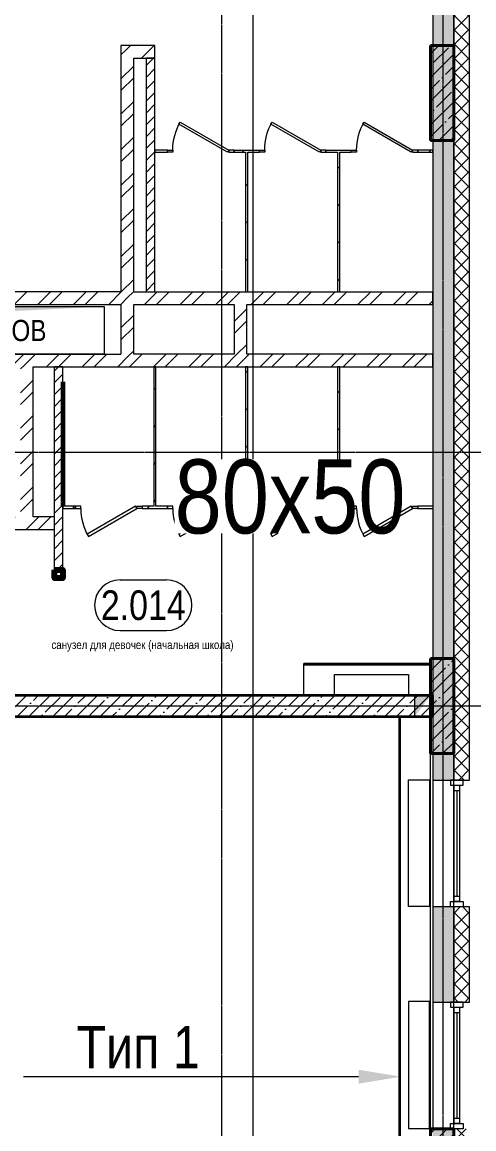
# Model space of a CAD drawing. Header units: millimetres. Extents: x -231292 to 573618, y -153144 to 564035.
# Drawn here: x 24998 to 29273, y 61430 to 71900 of the extents above; entities that cross this region are included whole.
import ezdxf
from ezdxf import colors
from ezdxf.entities.mleader import LeaderData, LeaderLine
from ezdxf.enums import TextEntityAlignment as Align
from ezdxf.math import Vec2, Vec3

# ---------------------------------------------------------------- set-up
doc = ezdxf.new("R2010")
doc.units = ezdxf.units.MM
doc.linetypes.add('CENTER2', pattern=[28.575, 19.05, -3.175, 3.175, -3.175])
doc.linetypes.add('HIDDEN2', pattern=[4.7625, 3.175, -1.5875])
doc.layers.get('0').update_dxf_attribs({"color": 250})
doc.layers.get('Defpoints').update_dxf_attribs({"color": 250})
for name, color, linetype, lineweight in [('11.10) плитка Установка люков', 190, 'Continuous', 60), ('A-Wall_Материал_Газоблок_Контур', 250, 'Continuous', 0), ('АР_Area', 250, 'Continuous', 5), ('АР_Колонны', 250, 'Continuous', 35), ('АР_Окна', 250, 'Continuous', 5), ('АР_Отопительные приборы', 250, 'HIDDEN2', 0), ('АР_Стены ГКЛ', 250, 'Continuous', 15), ('АР_Стены ЖБ', 250, 'Continuous', 35), ('АР_Стены кирпич', 250, 'Continuous', 20), ('АР_Стены ПЕНОблок', 250, 'Continuous', 20), ('АР_Утеплитель', 250, 'Continuous', 0), ('АР_Штриховка', 250, 'Continuous', 0), ('Двери кабины', 250, 'Continuous', 0), ('Зашивка радиаторов тип 1 (фанера и МДФ)', 250, 'Continuous', 0), ('Зашивка радиаторов тип 9 (до потолка_ облиц плитка)', 250, 'Continuous', 0), ('КМ_Фахверки', 250, 'Continuous', 80), ('ОВ_Отопление', 250, 'Continuous', 0), ('ОВ_Шахты', 250, 'Continuous', 5), ('Размеры зашивки ГКЛ', 250, 'Continuous', 0), ('РД_Оси_100', 250, 'Continuous', 0)]:
    doc.layers.add(name, color=color, linetype=linetype, lineweight=lineweight)
doc.styles.add('style1', font='ARIALN.TTF')
pattern_1 = [(45, (8883.4, 13229.69), (-168.3798, 168.3798), []), (45, (8995.66, 13229.69), (-168.3798, 168.3798), [])]
pattern_2 = [(45, (8883.4, 13229.69), (-112.2532, 112.2532), []), (45, (8995.66, 13229.69), (-112.2532, 112.2532), [198.4375, -39.6875, 0, -39.6875])]
pattern_3 = [(45, (8883.4, 13229.69), (-176.7767, 176.7767), [])]

# ---------------------------------------------------------------- blocks, each defined once
blk = doc.blocks.new('СОШ_2200_АР_ОСИ_М100_28.05.24')
at = {"layer": 'РД_Оси_100', "linetype": 'CENTER2'}
for p, q in [((20100, -6155), (20100, 139938.679)), ((29555, 54600), (-5954.958, 54600)), ((29555, 52200), (-5954.958, 52200))]:
    blk.add_line(p, q, dxfattribs=at)
for points in [[(17850, 139938.679), (18000, 139538.679), (18000, -6194.092)], [(18300, -6196.31), (18300, 139538.679), (18450, 139938.679)]]:
    blk.add_lwpolyline(points, dxfattribs=at)
blk = doc.blocks.new('otv')
at = {"linetype": 'Continuous'}
blk.add_lwpolyline([(0, -1), (0, 0), (1, 0), (1, -1)], close=True, dxfattribs=at)
blk.add_solid([(0, -1), (0, 0), (0.1346, -0.1366), (1, 0)], dxfattribs=at)
blk = doc.blocks.new('otv_в_стене')
at = {"linetype": 'Continuous'}
blk.add_lwpolyline([(0, -1), (0, 0), (1, 0), (1, -1)], close=True, dxfattribs=at)
blk.add_solid([(0, -1), (0, 0), (0.5, -0.5), (1, 0)], dxfattribs=at)
blk = doc.blocks.new('Ф_блок 80')
at = {"layer": 'КМ_Фахверки'}
blk.add_lwpolyline([(0, 0), (80, 0), (80, -80), (0, -80)], close=True, dxfattribs=at)
at = {"layer": 'КМ_Фахверки', "lineweight": 5}
blk.add_lwpolyline([(6, -6), (74, -6), (74, -74), (6, -74)], close=True, dxfattribs=at)
blk = doc.blocks.new('MOK-МаркаПом_овал_ареал')
for p, q in [((-2.75, 3), (2.75, 3)), ((-2.75, -3), (2.75, -3))]:
    blk.add_line(p, q)
for centre, radius, start, end in [((-2.75, 0), 3, 90, 270), ((2.75, 0), 3, 270, 90), ((-3.75, 0), 3.5, 0, 0.001)]:
    blk.add_arc(centre, radius, start, end)
at = {"color": 0, "style": 'style1'}
blk.add_attdef('АР-ПОМЕЩЕНИЕ:НОМЕР', text='', height=3.5, dxfattribs=at).set_placement((0, 0), align=Align.MIDDLE)
at = {"layer": 'Defpoints', "color": 2, "style": 'style1'}
blk.add_attdef('АР-ПОМЕЩЕНИЕ:НАИМЕНОВАНИЕ', text='', height=1, dxfattribs=at).set_placement((-0.09, -4.81), align=Align.MIDDLE)

msp = doc.modelspace()

# ---------------------------------------------------------------- hatches: boundary and pattern name
at = {"layer": 'АР_Штриховка', "linetype": 'Continuous', "lineweight": 0}
h = msp.add_hatch(dxfattribs=at)
h.set_pattern_fill('AR-CONC', color=256, angle=-360, style=0)
h.set_pattern_definition([(50, (8883.4, 13229.69), (182.18467, -15.9391), [19.05, -209.55]), (355, (8883.4, 13229.69), (-35.2434, 191.05685), [15.24, -167.6406]), (100.45144, (8898.58, 13228.36), (146.94125, 175.11775), [16.19, -178.09024]), (46.1842, (8883.4, 13280.49), (271.07904, -42.0423), [28.575, -314.325]), (96.63556, (8906, 13276.98), (237.4041, 247.4261), [24.285, -267.1356]), (351.18415, (8883.4, 13280.5), (237.4041, 247.4261), [22.86, -251.4597]), (21, (8908.8, 13267.79), (151.6144, -102.2652), [19.05, -209.55]), (326, (8908.8, 13267.79), (61.80203, 184.18797), [15.24, -167.64]), (71.45144, (8921.44, 13259.26), (213.4164, 81.92277), [16.19, -178.08994]), (37.5, (8883.4, 13229.686), (3.088603, 84.55504), [0, -165.608, 0, -170.18, 0, -168.275]), (7.5, (8883.4, 13229.69), (66.81966, 100.18057), [0, -97.028, 0, -161.798, 0, -64.135]), (327.5, (8826.76, 13229.686), (135.590595, -5.728744), [0, -63.5, 0, -198.12, 0, -262.89]), (317.5, (8801.36, 13229.69), (148.12918, 25.4265), [0, -82.55, 0, -131.572, 0, -186.69])])
h.paths.add_polyline_path([(29083.403, 81804.69), (28883.403, 82004.69), (28883.403, 80329.686), (29083.403, 80329.686)], flags=0)
h.paths.add_polyline_path([(29083.403, 79129.686), (28883.403, 79129.686), (28883.403, 78229.686), (29083.403, 78229.686)], flags=0)
h.paths.add_polyline_path([(29083.403, 74929.686), (28883.403, 74929.686), (28883.403, 64729.686), (29083.403, 64729.686)], flags=0)
h.paths.add_polyline_path([(29083.403, 63529.686), (28883.403, 63529.686), (28883.403, 62629.686), (29083.403, 62629.686)], flags=0)
h.paths.add_polyline_path([(29083.403, 61429.686), (28883.403, 61429.686), (28883.403, 60529.686), (29083.403, 60529.686)], flags=0)
h.paths.add_polyline_path([(29083.403, 57229.686), (28883.403, 57229.686), (28883.403, 55429.686), (29083.403, 55429.686)], flags=0)
h.paths.add_polyline_path([(29083.403, 54229.686), (28883.403, 54229.686), (28883.403, 53329.686), (29083.403, 53329.686)], flags=0)
h.paths.add_polyline_path([(29083.403, 52129.686), (28883.403, 52129.686), (28883.403, 51229.686), (29083.403, 51229.686)], flags=0)
h.paths.add_polyline_path([(29083.403, 47929.686), (28883.403, 47929.686), (28883.403, 46929.686), (29083.403, 46929.686)], flags=0)
h = msp.add_hatch(dxfattribs=at)
h.set_pattern_fill('ANSI37', color=256, scale=30, angle=-360, style=0)
h.set_pattern_definition([(45, (8883.4, 13229.69), (-67.35192, 67.35192), []), (135, (8883.4, 13229.69), (-67.35192, -67.35192), [])])
h.paths.add_polyline_path([(29233.403, 81654.69), (29083.403, 81804.69), (29083.403, 80329.686), (29233.403, 80329.686)], flags=0)
h.paths.add_polyline_path([(29233.403, 79129.686), (29083.403, 79129.686), (29083.403, 78229.686), (29233.403, 78229.686)], flags=0)
h.paths.add_polyline_path([(29233.403, 74929.686), (29083.403, 74929.686), (29083.403, 64729.686), (29233.403, 64729.686)], flags=0)
h.paths.add_polyline_path([(29233.403, 63529.686), (29083.403, 63529.686), (29083.403, 62629.686), (29233.403, 62629.686)], flags=0)
h.paths.add_polyline_path([(29233.403, 61429.686), (29083.403, 61429.686), (29083.403, 60529.686), (29233.403, 60529.686)], flags=0)
h.paths.add_polyline_path([(29233.403, 57229.686), (29083.403, 57229.686), (29083.403, 55429.686), (29233.403, 55429.686)], flags=0)
h.paths.add_polyline_path([(29233.403, 54229.686), (29083.403, 54229.686), (29083.403, 53329.686), (29233.403, 53329.686)], flags=0)
h.paths.add_polyline_path([(29233.403, 52129.686), (29083.403, 52129.686), (29083.403, 51229.686), (29233.403, 51229.686)], flags=0)
h.paths.add_polyline_path([(29233.403, 47929.686), (29083.403, 47929.686), (29083.403, 46929.686), (29233.403, 46929.686)], flags=0)
h = msp.add_hatch(dxfattribs=at)
h.set_pattern_fill('ANSI32', color=256, scale=25, style=0)
h.set_pattern_definition([(45, (8883.4, 13229.69), (-168.3798, 168.3798), []), (45, (8995.66, 13229.69), (-168.3798, 168.3798), [])])
h.paths.add_polyline_path([(25933.403, 68759.686), (26013.403, 68729.686), (26053.403, 68759.686), (26053.403, 69229.686), (25993.403, 69289.686), (25933.403, 69229.686)], flags=0)
h.paths.add_polyline_path([(25933.403, 69349.686), (25993.403, 69289.686), (26053.403, 69349.686), (26053.402, 71559.686), (25933.402, 71679.686)], flags=0)
h = msp.add_hatch(dxfattribs=at)
h.set_pattern_fill('ANSI32', color=256, scale=25, style=0)
h.set_pattern_definition(pattern_1)
h.paths.add_polyline_path([(25933.402, 71679.686), (26053.402, 71559.686), (26253.403, 71559.686), (26253.403, 71679.686)], flags=0)
at = {"layer": 'АР_Штриховка', "linetype": 'Continuous', "lineweight": 5}
h = msp.add_hatch(dxfattribs=at)
h.set_pattern_fill('ANSI35', color=256, scale=25, style=0)
h.set_pattern_definition(pattern_2)
h.paths.add_polyline_path([(28863.403, 70779.686), (29083.403, 70779.686), (29083.403, 71679.686), (28863.403, 71679.686)], flags=0)
at = {"layer": 'АР_Штриховка', "linetype": 'Continuous', "lineweight": 0, "ltscale": 0.5}
h = msp.add_hatch(dxfattribs=at)
h.set_pattern_fill('ANSI31', color=256, scale=25, style=0)
h.set_pattern_definition([(45, (8883.4, 13229.69), (-56.1266, 56.1266), [])])
h.paths.add_polyline_path([(26173.403, 69349.686), (26253.403, 69349.686), (26253.403, 70689.686), (26173.403, 70689.686)], flags=0)
h.paths.add_polyline_path([(26173.403, 70689.686), (26253.403, 70689.686), (26253.403, 71559.686), (26173.403, 71559.686)], flags=0)
at = {"layer": 'АР_Штриховка', "linetype": 'Continuous', "lineweight": 0}
h = msp.add_hatch(dxfattribs=at)
h.set_pattern_fill('_U', color=256, scale=250, angle=45, style=0, pattern_type=0)
h.set_pattern_definition(pattern_3)
h.paths.add_polyline_path([(28883.402, 70669.686), (28883.402, 70689.686), (28743.402, 70689.686), (28743.402, 70669.686)], flags=0)
h.paths.add_polyline_path([(28113.402, 70669.686), (28113.402, 70689.686), (28003.402, 70689.686), (27996.736, 70674.686), (28003.402, 70669.686)], flags=0)
h.paths.add_polyline_path([(27983.402, 70669.686), (27996.736, 70674.686), (28003.402, 70689.686), (27873.402, 70689.686), (27873.402, 70669.686)], flags=0)
h.paths.add_polyline_path([(27243.402, 70669.686), (27243.402, 70689.686), (27133.402, 70689.686), (27126.736, 70674.686), (27133.402, 70669.686)], flags=0)
h.paths.add_polyline_path([(27113.402, 70669.686), (27126.736, 70674.686), (27133.402, 70689.686), (27003.402, 70689.686), (27003.402, 70669.686)], flags=0)
h.paths.add_polyline_path([(26373.402, 70669.686), (26373.402, 70689.686), (26253.403, 70689.686), (26253.403, 70669.686)], flags=0)
h = msp.add_hatch(dxfattribs=at)
h.set_pattern_fill('_U', color=256, scale=250, angle=45, style=0, pattern_type=0)
h.set_pattern_definition(pattern_3)
h.paths.add_polyline_path([(27113.402, 69349.686), (27133.402, 69349.686), (27133.402, 70669.686), (27126.736, 70674.686), (27113.402, 70669.686)], flags=0)
h = msp.add_hatch(dxfattribs=at)
h.set_pattern_fill('_U', color=256, scale=250, angle=45, style=0, pattern_type=0)
h.set_pattern_definition(pattern_3)
h.paths.add_polyline_path([(27983.402, 69349.686), (28003.402, 69349.686), (28003.402, 70669.686), (27996.736, 70674.686), (27983.402, 70669.686)], flags=0)
h = msp.add_hatch(dxfattribs=at)
h.set_pattern_fill('ANSI32', color=256, scale=25, style=0)
h.set_pattern_definition(pattern_1)
h.paths.add_polyline_path([(24373.403, 69349.686), (24343.403, 69269.686), (24373.403, 69229.686), (25933.403, 69229.686), (25993.403, 69289.686), (25933.403, 69349.686)], flags=0)
h.paths.add_polyline_path([(26053.403, 69349.686), (25993.403, 69289.686), (26053.403, 69229.686), (27003.343, 69229.686), (27083.343, 69259.686), (27123.343, 69349.686)], flags=0)
h.paths.add_polyline_path([(27123.343, 69349.686), (27083.343, 69259.686), (27123.343, 69229.686), (28883.403, 69229.686), (28883.403, 69349.686)], flags=0)
h = msp.add_hatch(dxfattribs=at)
h.set_pattern_fill('ANSI32', color=256, scale=25, style=0)
h.set_pattern_definition([(45, (8883.4, 13229.69), (-168.3798, 168.3798), []), (45, (8995.66, 13229.69), (-168.3798, 168.3798), [])])
h.paths.add_polyline_path([(27003.343, 68759.686), (27083.343, 68729.686), (27123.343, 68759.686), (27123.343, 69229.686), (27083.343, 69259.686), (27003.343, 69229.686)], flags=0)
h = msp.add_hatch(dxfattribs=at)
h.set_pattern_fill('ANSI32', color=256, scale=25, style=0)
h.set_pattern_definition([(45, (8883.4, 13229.69), (-168.3798, 168.3798), []), (45, (8995.66, 13229.69), (-168.3798, 168.3798), [])])
h.paths.add_polyline_path([(24253.403, 68639.686), (24293.403, 68729.686), (24253.403, 68759.686), (23653.403, 68759.686), (23573.403, 68729.686), (23533.403, 68639.686)], flags=0)
h.paths.add_polyline_path([(23533.403, 68639.686), (23573.403, 68729.686), (23533.403, 68759.686), (21283.403, 68759.686), (21283.403, 68639.686)], flags=0)
h.paths.add_polyline_path([(26053.403, 68639.686), (26013.403, 68729.686), (25933.403, 68759.686), (25103.403, 68759.686), (25063.403, 68669.686), (25103.403, 68639.686)], flags=0)
h.paths.add_polyline_path([(24983.403, 68639.686), (25063.403, 68669.686), (25103.403, 68759.686), (24373.403, 68759.686), (24293.403, 68729.686), (24253.403, 68639.686)], flags=0)
h.paths.add_polyline_path([(28883.403, 68639.686), (28883.403, 68759.686), (27123.343, 68759.686), (27083.343, 68729.686), (27123.343, 68639.686)], flags=0)
h.paths.add_polyline_path([(27123.343, 68639.686), (27083.343, 68729.686), (27003.343, 68759.686), (26053.403, 68759.686), (26013.403, 68729.686), (26053.403, 68639.686)], flags=0)
h = msp.add_hatch(dxfattribs=at)
h.set_pattern_fill('ANSI32', color=256, scale=25, style=0)
h.set_pattern_definition([(45, (8883.4, 13229.69), (-168.3798, 168.3798), []), (45, (8995.66, 13229.69), (-168.3798, 168.3798), [])])
h.paths.add_polyline_path([(24983.403, 67219.686), (25063.403, 67189.686), (25103.403, 67219.686), (25103.403, 68639.686), (25063.403, 68669.686), (24983.403, 68639.686)], flags=0)
at = {"layer": 'АР_Штриховка', "linetype": 'Continuous', "lineweight": 0, "ltscale": 0.5}
h = msp.add_hatch(dxfattribs=at)
h.set_pattern_fill('ANSI31', color=256, scale=25, style=0)
h.set_pattern_definition([(45, (8883.4, 13229.69), (-56.1266, 56.1266), [])])
h.paths.add_polyline_path([(25303.403, 66713.686), (25383.403, 66713.686), (25383.403, 67299.686), (25303.403, 67299.686)], flags=0)
h.paths.add_polyline_path([(25303.403, 67299.686), (25383.403, 67299.686), (25383.403, 68639.686), (25303.403, 68639.686)], flags=0)
at = {"layer": 'АР_Штриховка', "linetype": 'Continuous', "lineweight": 0}
h = msp.add_hatch(dxfattribs=at)
h.set_pattern_fill('_U', color=256, scale=250, angle=45, style=0, pattern_type=0)
h.set_pattern_definition(pattern_3)
h.paths.add_polyline_path([(26243.402, 67319.686), (26256.736, 67314.686), (26263.402, 67319.686), (26263.402, 68639.686), (26243.402, 68639.686)], flags=0)
h = msp.add_hatch(dxfattribs=at)
h.set_pattern_fill('_U', color=256, scale=250, angle=45, style=0, pattern_type=0)
h.set_pattern_definition(pattern_3)
h.paths.add_polyline_path([(27113.402, 67319.686), (27126.736, 67314.686), (27133.402, 67319.686), (27133.402, 68639.686), (27113.402, 68639.686)], flags=0)
h = msp.add_hatch(dxfattribs=at)
h.set_pattern_fill('_U', color=256, scale=250, angle=45, style=0, pattern_type=0)
h.set_pattern_definition(pattern_3)
h.paths.add_polyline_path([(27983.402, 67319.686), (27996.736, 67314.686), (28003.402, 67319.686), (28003.402, 68639.686), (27983.402, 68639.686)], flags=0)
h = msp.add_hatch(dxfattribs=at)
h.set_pattern_fill('ANSI32', color=256, scale=25, style=0)
h.set_pattern_definition(pattern_1)
h.paths.add_polyline_path([(21283.403, 67219.686), (21283.403, 67099.686), (25103.403, 67099.686), (25063.403, 67189.686), (24983.403, 67219.686)], flags=0)
h.paths.add_polyline_path([(25103.403, 67219.686), (25063.403, 67189.686), (25103.403, 67099.686), (25303.403, 67099.686), (25303.403, 67219.686)], flags=0)
h = msp.add_hatch(dxfattribs=at)
h.set_pattern_fill('_U', color=256, scale=250, angle=45, style=0, pattern_type=0)
h.set_pattern_definition([(45, (8883.4, 13229.69), (-176.7767, 176.7767), [])])
h.paths.add_polyline_path([(25503.402, 67299.686), (25503.402, 67319.686), (25383.403, 67319.686), (25383.403, 67299.686)], flags=0)
h.paths.add_polyline_path([(26133.402, 67319.686), (26133.402, 67299.686), (26263.402, 67299.686), (26256.736, 67314.686), (26243.402, 67319.686)], flags=0)
h.paths.add_polyline_path([(26263.402, 67319.686), (26256.736, 67314.686), (26263.402, 67299.686), (26373.402, 67299.686), (26373.402, 67319.686)], flags=0)
h.paths.add_polyline_path([(27003.402, 67319.686), (27003.402, 67299.686), (27133.402, 67299.686), (27126.736, 67314.686), (27113.402, 67319.686)], flags=0)
h.paths.add_polyline_path([(27133.402, 67319.686), (27126.736, 67314.686), (27133.402, 67299.686), (27243.402, 67299.686), (27243.402, 67319.686)], flags=0)
h.paths.add_polyline_path([(27873.402, 67319.686), (27873.402, 67299.686), (28003.402, 67299.686), (27996.736, 67314.686), (27983.402, 67319.686)], flags=0)
h.paths.add_polyline_path([(28003.402, 67319.686), (27996.736, 67314.686), (28003.402, 67299.686), (28113.402, 67299.686), (28113.402, 67319.686)], flags=0)
h.paths.add_polyline_path([(28743.402, 67319.686), (28743.402, 67299.686), (28889.378, 67299.686), (28889.378, 67319.686)], flags=0)
at = {"layer": 'АР_Штриховка', "linetype": 'Continuous', "lineweight": 5}
h = msp.add_hatch(dxfattribs=at)
h.set_pattern_fill('ANSI35', color=256, scale=25, style=0)
h.set_pattern_definition(pattern_2)
h.paths.add_polyline_path([(28863.403, 64979.686), (29083.403, 64979.686), (29083.403, 65879.686), (28863.403, 65879.686)], flags=0)
h = msp.add_hatch(dxfattribs=at)
h.set_pattern_fill('ANSI35', color=256, scale=25, style=0)
h.set_pattern_definition([(45, (8883.4, 13229.69), (-112.2532, 112.2532), []), (45, (8995.66, 13229.69), (-112.2532, 112.2532), [198.4375, -39.6875, 0, -39.6875])])
h.paths.add_polyline_path([(28883.403, 65329.686), (28883.403, 65529.686), (21293.403, 65529.686), (21293.403, 65329.686)], flags=0)
h = msp.add_hatch(dxfattribs=at)
h.set_pattern_fill('ANSI35', color=256, scale=25, style=0)
h.set_pattern_definition(pattern_2)
h.paths.add_polyline_path([(28863.403, 60529.686), (29083.403, 60529.686), (29083.403, 61429.686), (28863.403, 61429.686)], flags=0)

# ---------------------------------------------------------------- linework, layer by layer
at = {"layer": '11.10) плитка Установка люков'}
msp.add_lwpolyline([(25383.403, 68495.761), (25383.403, 67319.686)], dxfattribs=at)
at = {"layer": 'A-Wall_Материал_Газоблок_Контур', "linetype": 'Continuous', "lineweight": 0}
for p, q in [((28883.403, 64729.686), (28883.403, 63529.686)), ((28883.403, 62629.686), (28883.403, 61429.686))]:
    msp.add_line(p, q, dxfattribs=at)
at = {"layer": 'АР_Колонны', "linetype": 'HIDDEN2', "lineweight": 25}
for p, q in [((28863.403, 71679.686), (29083.403, 71679.686)), ((28863.403, 70779.686), (28863.403, 71679.686)), ((29083.403, 71679.686), (29083.403, 70779.686)), ((29083.403, 70779.686), (28863.403, 70779.686)), ((28863.403, 65879.686), (29083.403, 65879.686)), ((28863.403, 64979.686), (28863.403, 65879.686)), ((29083.403, 65879.686), (29083.403, 64979.686)), ((29083.403, 64979.686), (28863.403, 64979.686)), ((28863.403, 61429.686), (29083.403, 61429.686)), ((28863.403, 60529.686), (28863.403, 61429.686)), ((29083.403, 61429.686), (29083.403, 60529.686))]:
    msp.add_line(p, q, dxfattribs=at)
at = {"layer": 'АР_Колонны', "linetype": 'Continuous', "lineweight": 35}
for p, q in [((28863.403, 71679.686), (29083.403, 71679.686)), ((28863.403, 70779.686), (28863.403, 71679.686)), ((29083.403, 70779.686), (29083.403, 71679.686)), ((28863.403, 70779.686), (29083.403, 70779.686)), ((28863.403, 65879.686), (29083.403, 65879.686)), ((28863.403, 64979.686), (28863.403, 65879.686)), ((29083.403, 64979.686), (29083.403, 65879.686)), ((28863.403, 64979.686), (29083.403, 64979.686)), ((28863.403, 61429.686), (29083.403, 61429.686)), ((28863.403, 60529.686), (28863.403, 61429.686)), ((29083.403, 60529.686), (29083.403, 61429.686))]:
    msp.add_line(p, q, dxfattribs=at)
at = {"layer": 'АР_Окна', "linetype": 'Continuous', "lineweight": 5}
for p, q in [((28883.403, 64729.686), (28883.403, 63529.686)), ((29085.903, 64629.686), (29135.903, 64629.686)), ((29110.903, 64629.686), (29110.903, 63629.686)), ((29085.903, 63629.686), (29135.903, 63629.686)), ((28883.403, 62629.686), (28883.403, 61429.686)), ((29085.903, 62529.686), (29135.903, 62529.686)), ((29110.903, 62529.686), (29110.903, 61529.686)), ((29085.903, 61529.686), (29135.903, 61529.686))]:
    msp.add_line(p, q, dxfattribs=at)
for points in [[(29170.903, 64679.686), (29170.903, 64729.686), (29050.903, 64729.686), (29050.903, 64679.686)], [(29085.903, 64679.686), (29135.903, 64679.686), (29135.903, 63579.686), (29085.903, 63579.686)], [(29170.903, 63579.686), (29170.903, 63529.686), (29050.903, 63529.686), (29050.903, 63579.686)], [(29170.903, 62579.686), (29170.903, 62629.686), (29050.903, 62629.686), (29050.903, 62579.686)], [(29085.903, 62579.686), (29135.903, 62579.686), (29135.903, 61479.686), (29085.903, 61479.686)], [(29170.903, 61479.686), (29170.903, 61429.686), (29050.903, 61429.686), (29050.903, 61479.686)]]:
    msp.add_lwpolyline(points, close=True, dxfattribs=at)
at = {"layer": 'АР_Отопительные приборы'}
for points in [[(28653.403, 65729.686), (28653.403, 65529.686), (27953.403, 65529.686), (27953.403, 65729.686)], [(28853.403, 63533.046), (28653.403, 63533.046), (28653.403, 64733.046), (28853.403, 64733.046)], [(28853.403, 62633.046), (28653.403, 62633.046), (28653.403, 61433.046), (28853.403, 61433.046)]]:
    msp.add_lwpolyline(points, close=True, dxfattribs=at)
at = {"layer": 'АР_Стены ГКЛ', "linetype": 'Continuous', "lineweight": 15}
for p, q in [((26373.402, 70689.686), (26253.403, 70689.686)), ((26253.403, 70689.686), (26253.403, 70669.686)), ((26373.402, 70669.686), (26373.402, 70689.686)), ((27003.402, 70689.686), (27243.402, 70689.686)), ((27003.402, 70689.686), (27003.402, 70669.686)), ((27243.402, 70669.686), (27243.402, 70689.686)), ((27873.402, 70689.686), (28113.402, 70689.686)), ((27873.402, 70689.686), (27873.402, 70669.686)), ((28113.402, 70669.686), (28113.402, 70689.686)), ((28883.402, 70689.686), (28743.402, 70689.686)), ((28743.402, 70689.686), (28743.402, 70669.686)), ((28883.402, 70669.686), (28883.402, 70689.686)), ((26253.403, 70669.686), (26373.402, 70669.686)), ((27003.402, 70669.686), (27113.402, 70669.686)), ((27113.402, 70669.686), (27113.402, 69349.686)), ((27133.402, 69349.686), (27133.402, 70669.686)), ((27133.402, 70669.686), (27243.402, 70669.686)), ((27873.402, 70669.686), (27983.402, 70669.686)), ((27983.402, 70669.686), (27983.402, 69349.686)), ((28003.402, 69349.686), (28003.402, 70669.686)), ((28003.402, 70669.686), (28113.402, 70669.686)), ((28743.402, 70669.686), (28883.402, 70669.686)), ((27113.402, 69349.686), (27133.402, 69349.686)), ((27983.402, 69349.686), (28003.402, 69349.686)), ((26263.402, 68639.686), (26243.402, 68639.686)), ((26243.402, 68639.686), (26243.402, 67319.686)), ((26263.402, 67319.686), (26263.402, 68639.686)), ((27133.402, 68639.686), (27113.402, 68639.686)), ((27113.402, 68639.686), (27113.402, 67319.686)), ((27133.402, 67319.686), (27133.402, 68639.686)), ((28003.402, 68639.686), (27983.402, 68639.686)), ((27983.402, 68639.686), (27983.402, 67319.686)), ((28003.402, 67319.686), (28003.402, 68639.686)), ((25503.402, 67319.686), (25383.403, 67319.686)), ((25383.403, 67319.686), (25383.403, 67299.686)), ((25383.403, 67299.686), (25503.402, 67299.686)), ((25503.402, 67299.686), (25503.402, 67319.686)), ((26133.402, 67319.686), (26133.402, 67299.686)), ((26243.402, 67319.686), (26133.402, 67319.686)), ((26133.402, 67299.686), (26373.402, 67299.686)), ((26373.402, 67319.686), (26263.402, 67319.686)), ((26373.402, 67299.686), (26373.402, 67319.686)), ((27003.402, 67319.686), (27003.402, 67299.686)), ((27113.402, 67319.686), (27003.402, 67319.686)), ((27003.402, 67299.686), (27243.402, 67299.686)), ((27243.402, 67319.686), (27133.402, 67319.686)), ((27243.402, 67299.686), (27243.402, 67319.686)), ((27873.402, 67319.686), (27873.402, 67299.686)), ((27983.402, 67319.686), (27873.402, 67319.686)), ((27873.402, 67299.686), (28113.402, 67299.686)), ((28113.402, 67319.686), (28003.402, 67319.686)), ((28113.402, 67299.686), (28113.402, 67319.686)), ((28743.402, 67319.686), (28743.402, 67299.686)), ((28889.378, 67319.686), (28743.402, 67319.686)), ((28743.402, 67299.686), (28889.378, 67299.686)), ((28889.378, 67299.686), (28889.378, 67319.686))]:
    msp.add_line(p, q, dxfattribs=at)
at = {"layer": 'АР_Стены ЖБ', "linetype": 'Continuous', "lineweight": 40}
for p, q in [((29083.403, 71679.686), (28863.403, 71679.686)), ((28863.403, 71679.686), (28863.403, 70779.686)), ((29083.403, 70779.686), (29083.403, 71679.686)), ((28863.403, 70779.686), (29083.403, 70779.686)), ((29083.403, 65879.686), (28863.403, 65879.686)), ((28863.403, 65879.686), (28863.403, 64979.686)), ((29083.403, 64979.686), (29083.403, 65879.686)), ((28863.403, 64979.686), (29083.403, 64979.686)), ((29083.403, 61429.686), (28863.403, 61429.686)), ((28863.403, 61429.686), (28863.403, 60529.686)), ((29083.403, 60529.686), (29083.403, 61429.686))]:
    msp.add_line(p, q, dxfattribs=at)
at = {"layer": 'АР_Стены ЖБ', "linetype": 'Continuous', "lineweight": 35}
for p, q in [((28883.403, 65529.686), (21293.403, 65529.686)), ((28883.403, 65329.686), (28883.403, 65529.686)), ((21293.403, 65329.686), (28883.403, 65329.686))]:
    msp.add_line(p, q, dxfattribs=at)
at = {"layer": 'АР_Стены кирпич', "linetype": 'Continuous', "lineweight": 20}
for p, q in [((25933.402, 71679.686), (25933.403, 69349.686)), ((26253.403, 71679.686), (25933.402, 71679.686)), ((26253.403, 71559.686), (26253.403, 71679.686)), ((26053.403, 69349.686), (26053.402, 71559.686)), ((26053.402, 71559.686), (26253.403, 71559.686)), ((25933.403, 69349.686), (24373.403, 69349.686)), ((26053.403, 69349.686), (28883.403, 69349.686)), ((28883.403, 69229.686), (28883.403, 69349.686)), ((24373.403, 69229.686), (25933.403, 69229.686)), ((25933.403, 69229.686), (25933.403, 69229.686)), ((25933.403, 69229.686), (25933.403, 68759.686)), ((26053.403, 69229.686), (27003.343, 69229.686)), ((26053.403, 68759.686), (26053.403, 69229.686)), ((27003.343, 69229.686), (27003.343, 68759.686)), ((27123.343, 69229.686), (28883.403, 69229.686)), ((27123.343, 68759.686), (27123.343, 69229.686)), ((24373.403, 68759.686), (25933.403, 68759.686)), ((27003.343, 68759.686), (26053.403, 68759.686)), ((28883.403, 68759.686), (27123.343, 68759.686)), ((28883.403, 68639.686), (28883.403, 68759.686)), ((25103.403, 68639.686), (28883.403, 68639.686)), ((25103.403, 67219.686), (25103.403, 68639.686)), ((25303.403, 67219.686), (25103.403, 67219.686)), ((25303.403, 67099.686), (25303.403, 67219.686)), ((21283.403, 67099.686), (25303.403, 67099.686))]:
    msp.add_line(p, q, dxfattribs=at)
at = {"layer": 'АР_Стены ПЕНОблок', "linetype": 'Continuous', "lineweight": 20}
for p, q in [((28883.403, 74929.686), (28883.403, 64729.686)), ((29083.403, 64729.686), (29083.403, 74929.686)), ((26253.403, 71559.686), (26173.403, 71559.686)), ((26173.403, 69349.686), (26173.403, 71559.686)), ((26253.403, 69349.686), (26253.403, 71559.686)), ((26173.403, 69349.686), (26253.403, 69349.686)), ((25383.403, 68639.686), (25303.403, 68639.686)), ((25303.403, 66713.686), (25303.403, 68639.686)), ((25383.403, 66713.686), (25383.403, 68639.686)), ((25303.403, 66713.686), (25383.403, 66713.686)), ((28883.403, 64729.686), (29083.403, 64729.686)), ((29083.403, 63529.686), (28883.403, 63529.686)), ((28883.403, 63529.686), (28883.403, 62629.686)), ((29083.403, 62629.686), (29083.403, 63529.686)), ((28883.403, 62629.686), (29083.403, 62629.686))]:
    msp.add_line(p, q, dxfattribs=at)
at = {"layer": 'АР_Утеплитель', "linetype": 'Continuous', "lineweight": 0}
for p, q in [((29083.403, 74929.686), (29083.403, 64729.686)), ((29233.403, 64729.686), (29233.403, 74929.686)), ((29083.403, 64729.686), (29233.403, 64729.686)), ((29233.403, 63529.686), (29083.403, 63529.686)), ((29083.403, 63529.686), (29083.403, 62629.686)), ((29233.403, 62629.686), (29233.403, 63529.686)), ((29083.403, 62629.686), (29233.403, 62629.686))]:
    msp.add_line(p, q, dxfattribs=at)
at = {"layer": 'Двери кабины', "linetype": 'Continuous', "lineweight": 0}
for points in [[(26953.402, 70689.686), (26940.902, 70668.036), (26481.909, 70933.036), (26494.409, 70954.686)], [(27823.402, 70689.686), (27810.902, 70668.036), (27351.909, 70933.036), (27364.409, 70954.686)], [(28693.402, 70689.686), (28680.902, 70668.036), (28221.909, 70933.036), (28234.409, 70954.686)], [(26423.402, 70669.686), (26373.402, 70669.686), (26373.402, 70689.686), (26423.402, 70689.686)], [(26953.402, 70669.686), (27003.402, 70669.686), (27003.402, 70689.686), (26953.402, 70689.686)], [(27293.402, 70669.686), (27243.402, 70669.686), (27243.402, 70689.686), (27293.402, 70689.686)], [(27823.402, 70669.686), (27873.402, 70669.686), (27873.402, 70689.686), (27823.402, 70689.686)], [(28163.402, 70669.686), (28113.402, 70669.686), (28113.402, 70689.686), (28163.402, 70689.686)], [(28693.402, 70669.686), (28743.402, 70669.686), (28743.402, 70689.686), (28693.402, 70689.686)], [(25553.402, 67319.686), (25503.402, 67319.686), (25503.402, 67299.686), (25553.402, 67299.686)], [(26083.402, 67299.686), (26070.902, 67321.337), (25611.909, 67056.337), (25624.409, 67034.686)], [(26083.402, 67319.686), (26133.402, 67319.686), (26133.402, 67299.686), (26083.402, 67299.686)], [(26423.402, 67319.686), (26373.402, 67319.686), (26373.402, 67299.686), (26423.402, 67299.686)], [(26953.402, 67299.686), (26940.902, 67321.337), (26481.909, 67056.337), (26494.409, 67034.686)], [(26953.402, 67319.686), (27003.402, 67319.686), (27003.402, 67299.686), (26953.402, 67299.686)], [(27293.402, 67319.686), (27243.402, 67319.686), (27243.402, 67299.686), (27293.402, 67299.686)], [(27823.402, 67299.686), (27810.902, 67321.337), (27351.909, 67056.337), (27364.409, 67034.686)], [(27823.402, 67319.686), (27873.402, 67319.686), (27873.402, 67299.686), (27823.402, 67299.686)], [(28163.402, 67319.686), (28113.402, 67319.686), (28113.402, 67299.686), (28163.402, 67299.686)], [(28693.402, 67299.686), (28680.902, 67321.337), (28221.909, 67056.337), (28234.409, 67034.686)], [(28693.402, 67319.686), (28743.402, 67319.686), (28743.402, 67299.686), (28693.402, 67299.686)]]:
    msp.add_lwpolyline(points, close=True, dxfattribs=at)
at = {"layer": 'Двери кабины', "linetype": 'Continuous', "lineweight": 0, "extrusion": (0, 0, -1)}
for centre in [(-26953.402, 70689.686), (-27823.402, 70689.686), (-28693.402, 70689.686)]:
    msp.add_arc(centre, 530, 0.0000013, 30.0000013, dxfattribs=at)
at = {"layer": 'Двери кабины', "linetype": 'Continuous', "lineweight": 0}
for centre in [(26083.402, 67299.686), (26953.402, 67299.686), (27823.402, 67299.686), (28693.402, 67299.686)]:
    msp.add_arc(centre, 530, 180.0000013, 210.0000013, dxfattribs=at)
at = {"layer": 'Зашивка радиаторов тип 1 (фанера и МДФ)', "linetype": 'Continuous', "lineweight": 0}
for p, q in [((28563.403, 65329.686), (28863.403, 65329.686)), ((28563.403, 65329.686), (28563.403, 56229.686)), ((28575.903, 65329.686), (28575.903, 56229.686)), ((28575.903, 56229.686), (28575.903, 65329.686)), ((28863.403, 56229.686), (28863.403, 65329.686))]:
    msp.add_line(p, q, dxfattribs=at)
at = {"layer": 'Зашивка радиаторов тип 9 (до потолка_ облиц плитка)', "linetype": 'Continuous', "lineweight": 0}
for p, q in [((27663.403, 65533.103), (27663.403, 65833.103)), ((28863.403, 65833.103), (27663.403, 65833.103)), ((28863.403, 65820.603), (27663.403, 65820.603)), ((27663.403, 65820.603), (28863.403, 65820.603)), ((28863.403, 65533.103), (28863.403, 65833.103)), ((27663.403, 65533.103), (28863.403, 65533.103))]:
    msp.add_line(p, q, dxfattribs=at)
at = {"layer": 'КМ_Фахверки', "lineweight": 5}
msp.add_lwpolyline([(79583.403, 81804.686), (103283.403, 81804.103), (103283.403, 13129.686), (123583.403, 13129.686), (123583.371, 148129.686), (81883.406, 148129.686), (81883.406, 142129.686), (46283.403, 142129.686), (46283.403, 113829.686), (8783.403, 113829.686), (8783.403, 26629.686), (36583.403, 26629.686), (36583.403, 39729.686), (29083.403, 39729.686), (29083.403, 81804.686), (54383.403, 81804.686), (54383.403, 13129.686), (92083.403, 13129.686), (92083.403, 26829.686), (74683.402, 26829.694), (74683.401, 81804.686), (79584.99, 81804.686)], dxfattribs=at)

# ---------------------------------------------------------------- block references
at = {"layer": 'АР_Area', "linetype": 'Continuous', "lineweight": 5, "xscale": 80, "yscale": 80, "zscale": 80}
msp.add_blockref('MOK-МаркаПом_овал_ареал', (26144.198, 66383.84), dxfattribs=at).add_auto_attribs({'АР-ПОМЕЩЕНИЕ:НОМЕР': '2.014', 'АР-ПОМЕЩЕНИЕ:НАИМЕНОВАНИЕ': 'санузел для девочек (начальная школа)'})
at = {"layer": 'КМ_Фахверки'}
msp.add_blockref('Ф_блок 80', (25303.403, 66719.686), dxfattribs=at)
at = {"layer": 'ОВ_Отопление', "xscale": 150, "yscale": 200}
msp.add_blockref('otv_в_стене', (28713.403, 65529.686), dxfattribs=at)
at = {"layer": 'ОВ_Шахты', "xscale": 1400, "yscale": 450}
msp.add_blockref('otv', (24373.403, 69209.686), dxfattribs=at)
at = {"layer": 'РД_Оси_100'}
msp.add_blockref('СОШ_2200_АР_ОСИ_М100_28.05.24', (8883.403, 13229.686), dxfattribs=at)

# ---------------------------------------------------------------- texts
at = {"layer": 'ОВ_Шахты', "insert": (25062.223, 68980.998), "char_height": 200, "width": 1850, "attachment_point": 5, "style": 'style1'}
msp.add_mtext('ОВ', dxfattribs=at)

# ---------------------------------------------------------------- leaders
at = {"layer": 'Размеры зашивки ГКЛ'}
ml = msp.add_multileader_mtext('Standard', dxfattribs=at)
ml.set_content('\\pxsm1;Тип 1 ', color=(0, 0, 138), style='style1')
ml.set_leader_properties(color=256, linetype='ByLayer', lineweight=9)
ml.build(insert=Vec2(0, 0))
ml.multileader.update_dxf_attribs({"has_dogleg": 0, "text_left_attachment_type": 6, "text_right_attachment_type": 6, "text_bottom_attachment_type": 10, "dogleg_length": 25, "arrow_head_size": 400})
ctx = ml.context
ctx.base_point, ctx.char_height, ctx.arrow_head_size, ctx.landing_gap_size, ctx.plane_origin = Vec3(25462.782, 61923.173), 400, 400, 50, Vec3(19153.819, 68893.738)
ctx.left_attachment, ctx.right_attachment, ctx.top_attachment = 6, 6, 10
notes = []
notes.append((ctx, [(1, (1, 1, 0), (26658.178, 61923.173), (-1, 0), 25, [(1, [(28582.695, 61923.173)], 0, [])])]))
ctx.mtext.insert, ctx.mtext.width, ctx.mtext.defined_height, ctx.mtext.line_spacing_factor, ctx.mtext.flow_direction = Vec3(25512.782, 62403.173), 1668.44707, 600, 0.3, 5
for ctx, leaders in notes:
    for number, flags, end, landing, length, lines in leaders:
        leader = LeaderData()
        leader.index, (leader.has_last_leader_line, leader.has_dogleg_vector, leader.attachment_direction) = number, flags
        leader.last_leader_point, leader.dogleg_vector, leader.dogleg_length = Vec3(end), Vec3(landing), length
        for number, points, colour, breaks in lines:
            line = LeaderLine()
            line.index, line.vertices, line.color, line.breaks = number, Vec3.list(points), colors.encode_raw_color(colour), breaks
            leader.lines.append(line)
        ctx.leaders.append(leader)

# ---------------------------------------------------------------- next in the draw order: texts
at = {"layer": '11.10) плитка Установка люков', "color": 176, "true_color": 0x00008a, "insert": (26441.462, 67762.512), "char_height": 700, "width": 1668.44707, "attachment_point": 1, "line_spacing_factor": 0.3, "style": 'style1', "bg_fill": 3, "box_fill_scale": 1, "bg_fill_color": 256, "bg_fill_transparency": 0}
msp.add_mtext('\\pxsm1;80х50', dxfattribs=at)

doc.saveas('drawing.dxf')
